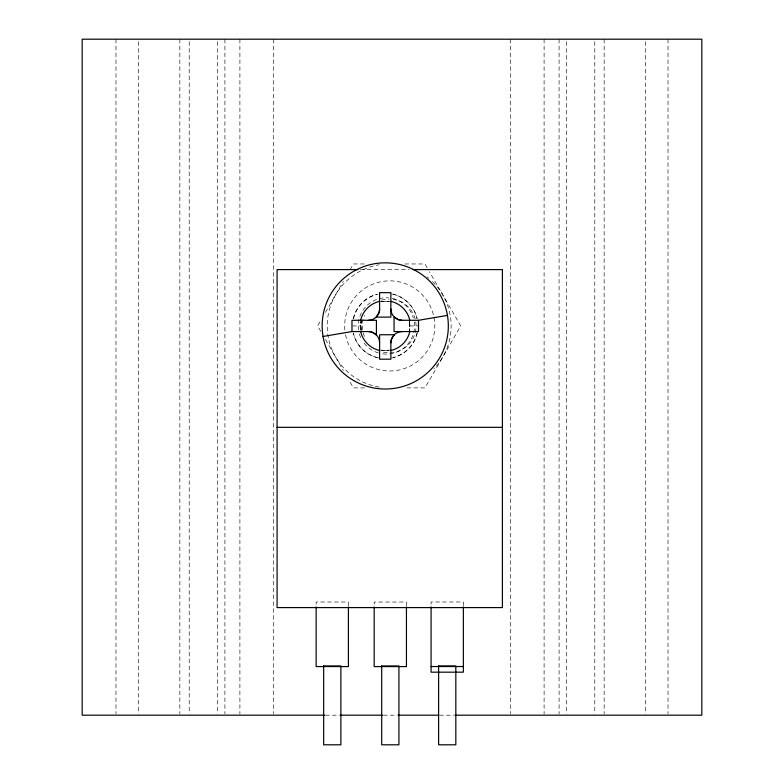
<?xml version="1.0" encoding="UTF-8"?>
<svg xmlns="http://www.w3.org/2000/svg" width="784" height="784" viewBox="0 0 784 784"><rect width="100%" height="100%" fill="white"/><g stroke="black" fill="none" stroke-linecap="round" stroke-linejoin="round"><path stroke-width="0.59" stroke-dasharray="3.92 2.94" d="M361.091 330.73L361.091 321.126L360.846 329.28M409.366 321.548L409.865 325.928L409.385 330.73L409.385 321.126L409.366 330.309M361.11 330.309L360.62 325.928L361.11 321.548M360.846 322.577L361.238 320.45M353.457 318.52C356.063 306.632 365.942 296.754 377.829 294.147M417.284 332.298C414.883 344.999 404.309 355.573 391.618 357.974M319.872 322.057L317.628 325.928L320.989 331.74M325.458 312.375L343.343 281.387M350.056 269.774L353.408 263.963L364.58 263.963M380.23 301.82L385.238 301.301L390.04 301.781M380.436 350.076L385.238 350.556L390.246 350.036M381.475 301.644L383.562 301.36M386.924 350.497L389.001 350.213M404.848 263.963L424.957 263.963L428.309 269.774M360.356 269.598L409.336 269.598M352.565 325.928L360.62 325.928M409.865 325.928L417.911 325.928M364.58 387.894L353.408 387.894L348.939 380.152M407.082 387.894L424.957 387.894L460.737 325.928L429.426 271.705M325.458 715.184L339.345 715.184M383.425 715.184L397.282 715.184M439.53 715.184L454.455 715.184M386.924 301.36L389.138 301.664M381.338 350.193L383.562 350.497M391.618 293.882C403.927 296.234 414.354 306.25 417.029 318.52M378.868 357.974C366.559 355.622 356.122 345.607 353.457 333.337M325.458 339.482L343.343 370.469M409.248 320.45L409.63 322.577M668.027 39.2L668.027 713.959M645.497 41.65L645.497 713.959M604.15 39.2L604.15 713.959M594.791 41.65L594.791 713.959M566.626 41.65L566.626 713.959M559.09 39.2L559.09 713.959M544.096 39.2L544.096 713.959M510.296 39.2L510.296 713.959M463.364 605.64L463.364 601.985L431.082 601.985L431.082 605.64M406.445 605.689L406.445 602.034L374.174 602.034L374.174 605.689M348.41 605.66L348.41 602.004L316.138 602.004L316.138 605.66M273.704 39.2L273.704 713.959M239.904 39.2L239.904 713.959M224.91 39.2L224.91 713.959M217.374 41.65L217.374 713.959M189.209 41.65L189.209 713.959M179.85 39.2L179.85 713.959M138.503 41.65L138.503 713.959M115.973 39.2L115.973 713.959M344.862 329.976A45.07 45.07 0 0 1 407.406 284.465A45.07 45.07 0 0 1 417.931 361.091A45.07 45.07 0 0 1 345.43 334.131M393.098 299.331A26.881 26.881 0 0 1 415.422 331.769A26.881 26.881 0 0 1 381.436 351.673M364.442 336.444A26.881 26.881 0 0 1 364.442 315.413M381.436 300.184A26.881 26.881 0 0 1 389.187 299.047M432.464 281.583A61.965 61.965 0 0 1 433.875 368.852M379.24 387.09A61.965 61.965 0 0 1 379.24 264.767M427.202 276.997A61.965 61.965 0 0 1 428.76 278.251M417.127 333.033A32.673 32.673 0 0 1 393.499 357.543M376.977 357.543A32.673 32.673 0 0 1 353.349 333.033M353.349 318.823A32.673 32.673 0 0 1 376.977 294.314M393.499 294.314A32.673 32.673 0 0 1 417.127 318.823M409.601 322.342A24.627 24.627 0 0 1 409.601 329.515M387.933 350.399A24.627 24.627 0 0 1 382.543 350.399M360.875 329.515A24.627 24.627 0 0 1 360.875 322.342M382.543 301.458A24.627 24.627 0 0 1 387.933 301.458M414.246 321.92A28.165 28.165 0 0 1 382.357 353.809M378.427 352.957A28.165 28.165 0 0 1 362.669 341.158M360.748 337.63A28.165 28.165 0 0 1 359.346 333.866M358.484 329.937A28.165 28.165 0 0 1 388.374 297.832M392.353 298.41A28.165 28.165 0 0 1 413.393 317.99"/><path stroke-width="1.18" d="M323.037 336.463L351.967 331.563L368.343 331.563A43.189 21.589 -90 0 1 372.204 332.24L376.418 334.974L376.418 320.293L351.967 320.293L351.967 331.563M418.509 320.293L418.509 331.563L394.058 331.563L394.058 316.883L398.282 319.617A43.189 21.589 90 0 0 402.143 320.284L418.509 320.293L447.448 315.393M357.906 269.598L277.085 269.598L277.085 607.59L502.407 607.59L502.407 269.598L413.011 269.598M277.085 427.329L502.407 427.329M431.082 666.537L463.364 666.537M324.645 715.184L82.173 715.184L82.173 39.2L701.827 39.2L701.827 715.184L455.377 715.184M340.246 715.184L382.494 715.184M398.125 715.184L438.53 715.184M463.364 606.855L463.364 672.172L431.082 672.172L431.082 606.855M406.445 606.904L406.445 666.586L374.174 666.586L374.174 606.904M390.873 342.824L390.873 359.199L379.603 359.199L379.603 334.748L394.283 334.748L391.559 338.962A43.189 21.589 0 0 0 390.883 342.824A11.27 11.27 0 0 1 402.143 331.563M379.603 309.033L379.603 292.657L390.873 292.657L390.873 317.108L376.193 317.108L378.927 312.894A43.189 21.589 0 0 0 379.603 309.033A11.27 11.27 0 0 1 368.343 320.293M348.41 606.885L348.41 666.567L316.138 666.567L316.138 606.885M409.816 331.563A25.215 25.215 0 0 1 390.873 350.507M379.603 350.507A25.215 25.215 0 0 1 360.66 331.563M360.66 320.293A25.215 25.215 0 0 1 379.603 301.35M390.873 301.35A25.215 25.215 0 0 1 409.816 320.293M402.143 320.293A11.27 11.27 0 0 1 390.873 309.033M368.343 331.563A11.27 11.27 0 0 1 379.603 342.824M323.665 665.939L323.665 744.8L340.883 744.8L340.883 665.939L323.665 665.939M381.7 665.939L381.7 744.8L398.919 744.8L398.919 665.939L381.7 665.939M438.619 665.939L438.609 744.8L455.827 744.8L455.827 665.939L438.619 665.939M353.692 380.563A63.092 63.092 0 0 0 448.33 325.928A63.092 63.092 0 0 0 353.692 271.293A63.092 63.092 0 0 0 353.692 380.563"/></g></svg>
